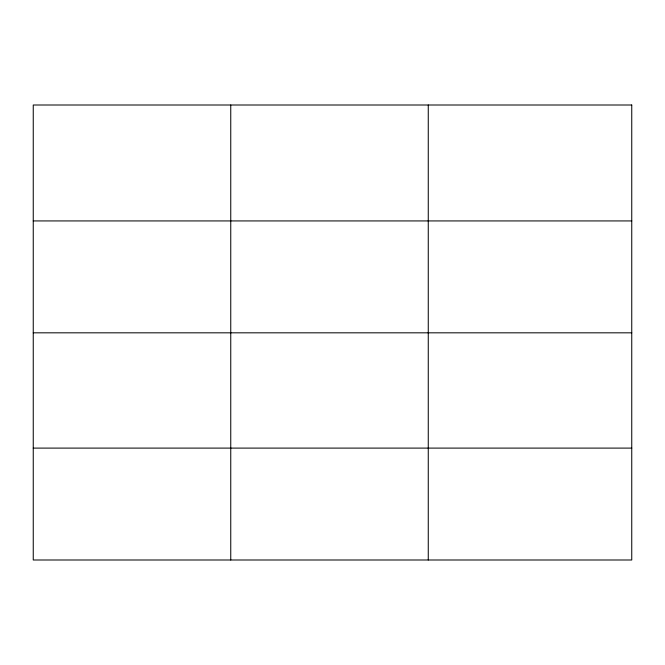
<?xml version="1.0" encoding="UTF-8"?>
<svg xmlns="http://www.w3.org/2000/svg" width="665" height="665" viewBox="0 0 665 665"><rect width="100%" height="100%" fill="white"/><g stroke="black" fill="none" stroke-linecap="round" stroke-linejoin="round"><path stroke-width="1" d="M33.25 220.93L631.75 220.93M33.25 332.824L631.75 332.824M33.25 448.102L631.75 448.102M428.26 105.004L428.26 559.996M230.755 105.004L230.755 559.996M631.75 105.004L33.25 105.004L33.25 559.996L631.75 559.996L631.75 105.004"/></g></svg>
